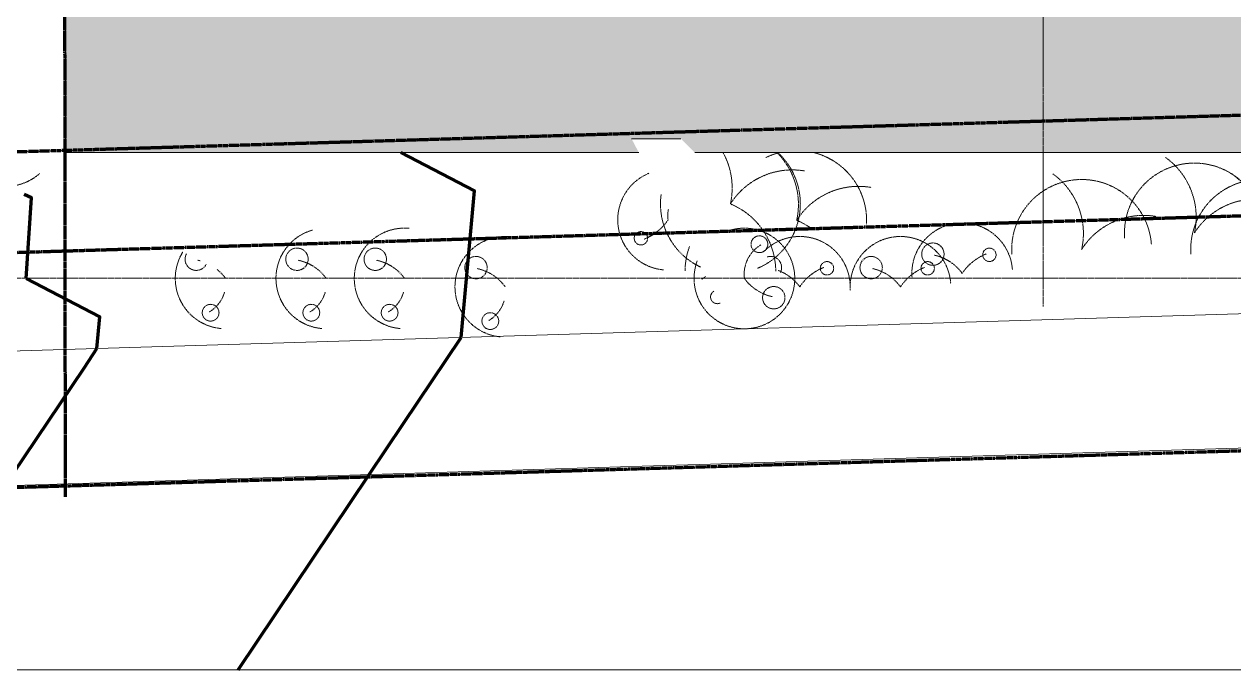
# Model space of a CAD drawing. Header units: inches. Extents: x -4294 to -464, y 9706 to 12475.
# Drawn here: x -3845.6 to -3413.1, y 9706.2 to 9937.1 of the extents above; entities that cross this region are included whole.
import ezdxf

# ---------------------------------------------------------------- set-up
doc = ezdxf.new("R2010")
doc.units = ezdxf.units.IN
doc.header["$MEASUREMENT"] = 0
for name, pattern in [('Aligning Line 1_8_', [0.25, 0.125, -0.125]), ('Dash', [0.25, 0.125, -0.125]), ('Double Dash 3_8_', [1, 0.375, -0.125, 0.125, -0.125, 0.125, -0.125]), ('Grid Line 1_2_', [0.875, 0.5, -0.125, 0.125, -0.125])]:
    doc.linetypes.add(name, pattern=pattern)
for name, color, linetype, lineweight in [('0-1', 7, 'Continuous', 5), ('0-4', 7, 'Continuous', 9), ('0-6', 147, 'Aligning Line 1_8_', 9), ('A-DETL-GENF-HDLN-1', 9, 'Dash', 9), ('A-FLOR-2', 50, 'Continuous', 13), ('A-FLOR-PATT-3', 7, 'Continuous', 9), ('C-PROP-LINE-1', 170, 'Double Dash 3_8_', 140), ('C-TOPO', 7, 'Continuous', 9), ('C-TOPO-MAJR-1', 130, 'Continuous', 70), ('G-ANNO-SYMB', 111, 'Aligning Line 1_8_', 9), ('G-ANNO-SYMB-1', 147, 'Aligning Line 1_8_', 9), ('S-GRID-1', 1, 'Grid Line 1_2_', 9)]:
    doc.layers.add(name, color=color, linetype=linetype, lineweight=lineweight)

# ---------------------------------------------------------------- blocks, each defined once
blk = doc.blocks.new('CTR - 1st Phase - Unit Layouts_rvt-1-FLOOR PLAN - 1ST FLOOR')
at = {"layer": 'G-ANNO-SYMB-1'}
blk.add_line((-1813.52, 9846.28), (-4009.53, 9846.28), dxfattribs=at)
blk = doc.blocks.new('lupin 26755 - lupin 26755-V246-FLOOR PLAN - 1ST FLOOR')
at = {"layer": 'A-DETL-GENF-HDLN-1'}
blk.add_circle((9.72, -6.62), 2.39, dxfattribs=at)
for centre, radius, start, end in [((0, 0), 18, 0, 41.6576), ((0, 0), 18, 233.0378, 0), ((-13.57, 9.88), 16.78, 300.2332, 323.9486), ((15.36, 10.23), 18.46, 213.6663, 248.3337), ((-10.49, -6.87), 4, 296.1088, 337), ((-10.49, -6.87), 4, 337, 10.5053)]:
    blk.add_arc(centre, radius, start, end, dxfattribs=at)
blk = doc.blocks.new('fountain grass 26747 - fountain grass 26747-V255-FLOOR PLAN - 1ST FLOOR')
at = {"layer": 'A-DETL-GENF-HDLN-1'}
for centre, radius, start, end in [((-25.61, 5.7), 26.24, 347.4534, 54.5466), ((0, 0), 25, 3.5162, 184.2531), ((22.14, -14.08), 26.24, 80.4534, 147.5466)]:
    blk.add_arc(centre, radius, start, end, dxfattribs=at)
blk = doc.blocks.new('lupin 26755 - lupin 26755-V256-FLOOR PLAN - 1ST FLOOR')
at = {"layer": 'A-DETL-GENF-HDLN-1'}
blk.add_circle((-5.36, -12.26), 3, dxfattribs=at)
for centre, radius, start, end in [((0, 0), 18, 148.3308, 264.7481), ((-10.49, 6.87), 4, 151.5714, 333.8498), ((-13.57, -9.88), 16.78, 74.4305, 77.9486), ((-13.57, -9.88), 16.78, 36.0514, 51.1126), ((-12.13, -1.52), 12.23, 300.9755, 343.6264)]:
    blk.add_arc(centre, radius, start, end, dxfattribs=at)
blk = doc.blocks.new('fountain grass 26747 - fountain grass 26747-V257-FLOOR PLAN - 1ST FLOOR')
at = {"layer": 'A-DETL-GENF-HDLN-1'}
for centre, radius, start, end in [((-25.61, 5.7), 26.24, 347.4534, 54.5466), ((0, 0), 25, 3.822, 184.253), ((22.14, -14.08), 26.24, 80.4534, 147.5466)]:
    blk.add_arc(centre, radius, start, end, dxfattribs=at)
blk = doc.blocks.new('lupin 26755 - lupin 26755-V258-FLOOR PLAN - 1ST FLOOR')
at = {"layer": 'A-DETL-GENF-HDLN-1'}
for centre, radius in [((-10.49, 6.87), 4), ((-5.36, -12.26), 3)]:
    blk.add_circle(centre, radius, dxfattribs=at)
for centre, radius, start, end in [((0, 0), 18, 106.1072, 264.748), ((-13.57, -9.88), 16.78, 36.0514, 77.9486), ((-12.13, -1.52), 12.23, 300.9755, 343.625)]:
    blk.add_arc(centre, radius, start, end, dxfattribs=at)
blk = doc.blocks.new('lupin 26755 - lupin 26755-V260-FLOOR PLAN - 1ST FLOOR')
at = {"layer": 'A-DETL-GENF-HDLN-1'}
for centre, radius in [((-10.49, 6.87), 4), ((-5.36, -12.26), 3)]:
    blk.add_circle(centre, radius, dxfattribs=at)
for centre, radius, start, end in [((0, 0), 18, 84.7315, 264.7479), ((-13.57, -9.88), 16.78, 36.0514, 77.9486), ((-12.13, -1.52), 12.23, 300.9755, 343.6238)]:
    blk.add_arc(centre, radius, start, end, dxfattribs=at)
blk = doc.blocks.new('lupin 26755 - lupin 26755-V262-FLOOR PLAN - 1ST FLOOR')
at = {"layer": 'A-DETL-GENF-HDLN-1'}
for centre, radius in [((-10.49, 6.87), 4), ((-5.36, -12.26), 3)]:
    blk.add_circle(centre, radius, dxfattribs=at)
for centre, radius, start, end in [((0, 0), 18, 84.7316, 264.4812), ((-13.57, -9.88), 16.78, 36.0514, 77.9486), ((-12.13, -1.52), 12.23, 300.9755, 343.6222)]:
    blk.add_arc(centre, radius, start, end, dxfattribs=at)
blk = doc.blocks.new('fountain grass 26747 - fountain grass 26747-V263-FLOOR PLAN - 1ST FLOOR')
at = {"layer": 'A-DETL-GENF-HDLN-1'}
for centre, radius, start, end in [((-25.61, 5.7), 26.24, 347.4534, 54.5466), ((0, 0), 25, 4.2531, 184.253), ((22.14, -14.08), 26.24, 80.4534, 147.5466)]:
    blk.add_arc(centre, radius, start, end, dxfattribs=at)
blk = doc.blocks.new('lupin 26755 - lupin 26755-V337-FLOOR PLAN - 1ST FLOOR')
at = {"layer": 'A-DETL-GENF-HDLN-1'}
blk.add_circle((9.72, 6.62), 2.39, dxfattribs=at)
for centre, radius, start, end in [((0, 0), 18, 4.2574, 134.6391), ((-10.49, 6.87), 4, 23, 107.9725), ((-13.57, -9.88), 16.78, 36.0514, 69.6009), ((-10.49, 6.87), 4, 333.6974, 23), ((15.36, -10.23), 18.46, 111.6663, 146.3337)]:
    blk.add_arc(centre, radius, start, end, dxfattribs=at)
blk = doc.blocks.new('lupin 26755 - lupin 26755-V338-FLOOR PLAN - 1ST FLOOR')
at = {"layer": 'A-DETL-GENF-HDLN-1'}
for centre, radius in [((-10.49, 6.87), 4), ((9.72, 6.62), 2.39)]:
    blk.add_circle(centre, radius, dxfattribs=at)
for centre, radius, start, end in [((0, 0), 18, 4.2574, 184.241), ((-13.57, -9.88), 16.78, 36.0514, 77.9486), ((15.36, -10.23), 18.46, 111.6663, 146.3337)]:
    blk.add_arc(centre, radius, start, end, dxfattribs=at)
blk = doc.blocks.new('fountain grass 26747 - fountain grass 26747-V339-FLOOR PLAN - 1ST FLOOR')
at = {"layer": 'A-DETL-GENF-HDLN-1'}
for centre, radius, start, end in [((-25.61, 5.7), 26.24, 347.4534, 28.8747), ((0, 0), 25, 360, 47.4227), ((22.14, -14.08), 26.24, 80.4534, 147.5466), ((0, 0), 25, 172.1785, 244.7113), ((-10.02, -24.25), 26.24, 0.4534, 67.5466), ((0, 0), 25, 292.8802, 360), ((10.02, -24.25), 26.24, 159.9416, 179.5466), ((-25.61, -5.7), 26.24, 305.4534, 309.7086)]:
    blk.add_arc(centre, radius, start, end, dxfattribs=at)
blk = doc.blocks.new('fountain grass 26747 - fountain grass 26747-V340-FLOOR PLAN - 1ST FLOOR')
at = {"layer": 'A-DETL-GENF-HDLN-1'}
for centre, radius, start, end in [((0, 0), 25, 103.885, 116.4706), ((-25.61, 5.7), 26.24, 347.4534, 44.8596), ((0, 0), 25, 360, 76.115), ((22.14, -14.08), 26.24, 80.4534, 147.5466), ((-10.02, -24.25), 26.24, 55.0996, 67.5466), ((0, 0), 25, 356.979, 360)]:
    blk.add_arc(centre, radius, start, end, dxfattribs=at)
blk = doc.blocks.new('lupin 26755 - lupin 26755-V341-FLOOR PLAN - 1ST FLOOR')
at = {"layer": 'A-DETL-GENF-HDLN-1'}
for centre, radius in [((-10.49, 6.87), 4), ((-5.36, -12.26), 3)]:
    blk.add_circle(centre, radius, dxfattribs=at)
for centre, radius, start, end in [((0, 0), 18, 360, 292.8808), ((9.72, 6.62), 2.39, 341, 115.9678), ((-13.57, -9.88), 16.78, 36.0514, 77.9486), ((9.72, 6.62), 2.39, 300.788, 341), ((-12.13, -1.52), 12.23, 300.9755, 7.1395), ((0, 0), 18, 339.6516, 360)]:
    blk.add_arc(centre, radius, start, end, dxfattribs=at)
blk = doc.blocks.new('lupin 26755 - lupin 26755-V342-FLOOR PLAN - 1ST FLOOR')
at = {"layer": 'A-DETL-GENF-HDLN-1'}
blk.add_circle((9.72, 6.62), 2.39, dxfattribs=at)
for centre, radius, start, end in [((0, 0), 18, 360, 84.7311), ((15.36, -10.23), 18.46, 111.6663, 146.3337), ((-12.13, -1.52), 12.23, 349.9973, 7.1395), ((0, 0), 18, 292.3977, 360)]:
    blk.add_arc(centre, radius, start, end, dxfattribs=at)
blk = doc.blocks.new('lupin 26755 - lupin 26755-V343-FLOOR PLAN - 1ST FLOOR')
at = {"layer": 'A-DETL-GENF-HDLN-1'}
for centre, radius in [((-10.49, 6.87), 4), ((9.72, 6.62), 2.39)]:
    blk.add_circle(centre, radius, dxfattribs=at)
for centre, radius, start, end in [((0, 0), 18, 4.2573, 184.2411), ((-13.57, -9.88), 16.78, 36.0514, 77.9486), ((15.36, -10.23), 18.46, 111.6663, 146.3337)]:
    blk.add_arc(centre, radius, start, end, dxfattribs=at)
blk = doc.blocks.new('CTR  - Topography_rvt-1-FLOOR PLAN - 1ST FLOOR')
at = {"layer": 'C-TOPO'}
for p, q in [((-3628.49, 9896.19), (-3628.55, 9896.19)), ((-3623.71, 9896.19), (-3628.49, 9896.19)), ((-3623.71, 9896.19), (-3619.83, 9896.19)), ((-3619.83, 9896.19), (-3610.82, 9896.19)), ((-3571.56, 9828.68), (-3329.12, 9836.08)), ((-3329.12, 9836.08), (-3571.56, 9828.68)), ((-3591.76, 9828.06), (-3855.76, 9820)), ((-3591.76, 9828.06), (-3855.76, 9820)), ((-3591.76, 9828.06), (-3587.12, 9828.2)), ((-3587.12, 9828.2), (-3591.76, 9828.06)), ((-3579.76, 9828.43), (-3587.12, 9828.2)), ((-3579.76, 9828.43), (-3587.12, 9828.2)), ((-3571.56, 9828.68), (-3579.76, 9828.43)), ((-3579.76, 9828.43), (-3571.56, 9828.68)), ((-2768.69, 9805.18), (-3518.6, 9782.27)), ((-2768.69, 9805.18), (-3518.6, 9782.27)), ((-3624.63, 9779.04), (-3849.28, 9772.18)), ((-3849.28, 9772.18), (-3624.63, 9779.04)), ((-3600.28, 9779.78), (-3624.63, 9779.04)), ((-3600.28, 9779.78), (-3624.63, 9779.04)), ((-3561.63, 9780.96), (-3600.28, 9779.78)), ((-3600.28, 9779.78), (-3561.63, 9780.96)), ((-3561.63, 9780.96), (-3518.6, 9782.27)), ((-3561.63, 9780.96), (-3518.6, 9782.27))]:
    blk.add_line(p, q, dxfattribs=at)
at = {"layer": 'C-TOPO-MAJR-1'}
blk.add_line((-3769.1, 9706.2), (-3722.27, 9776.05), dxfattribs=at)
at = {"layer": 'C-TOPO-MAJR-1', "flags": 128}
for points in [[(-3689.4, 9825.08), (-3684.57, 9877.57), (-3710.99, 9891.19)], [(-3844.97, 9846.15), (-3842.98, 9875.04), (-3845.63, 9876.27)], [(-3819.6, 9821.1), (-3818.55, 9832.52), (-3844.97, 9846.15)], [(-3722.27, 9776.05), (-3710.12, 9794.19), (-3689.4, 9825.08)], [(-3884.73, 9819.12), (-3879.81, 9805.19), (-3852.95, 9779.1), (-3849.81, 9776.04), (-3824.1, 9814.39), (-3819.6, 9821.1)]]:
    blk.add_lwpolyline(points, dxfattribs=at)
at = {"layer": '0-4'}
for name, p, rotation in [('lupin 26755 - lupin 26755-V246-FLOOR PLAN - 1ST FLOOR', (-3852.1, 9897.14), 270), ('lupin 26755 - lupin 26755-V342-FLOOR PLAN - 1ST FLOOR', (-3615.41, 9867.18), 180), ('lupin 26755 - lupin 26755-V341-FLOOR PLAN - 1ST FLOOR', (-3588.12, 9846.18), 180)]:
    blk.add_blockref(name, p, dxfattribs=dict(at, rotation=rotation))
for name, p in [('fountain grass 26747 - fountain grass 26747-V339-FLOOR PLAN - 1ST FLOOR', (-3593.13, 9872.86)), ('fountain grass 26747 - fountain grass 26747-V340-FLOOR PLAN - 1ST FLOOR', (-3569.44, 9866.98)), ('fountain grass 26747 - fountain grass 26747-V255-FLOOR PLAN - 1ST FLOOR', (-3427.24, 9862.46)), ('fountain grass 26747 - fountain grass 26747-V263-FLOOR PLAN - 1ST FLOOR', (-3467.55, 9856.59)), ('fountain grass 26747 - fountain grass 26747-V257-FLOOR PLAN - 1ST FLOOR', (-3403.55, 9856.59)), ('lupin 26755 - lupin 26755-V343-FLOOR PLAN - 1ST FLOOR', (-3510.25, 9848.02)), ('lupin 26755 - lupin 26755-V258-FLOOR PLAN - 1ST FLOOR', (-3737.61, 9846.2)), ('lupin 26755 - lupin 26755-V260-FLOOR PLAN - 1ST FLOOR', (-3709.61, 9846.2)), ('lupin 26755 - lupin 26755-V262-FLOOR PLAN - 1ST FLOOR', (-3673.61, 9843.2)), ('lupin 26755 - lupin 26755-V337-FLOOR PLAN - 1ST FLOOR', (-3568.32, 9843.2)), ('lupin 26755 - lupin 26755-V338-FLOOR PLAN - 1ST FLOOR', (-3532.32, 9843.2)), ('lupin 26755 - lupin 26755-V256-FLOOR PLAN - 1ST FLOOR', (-3773.61, 9846.2))]:
    blk.add_blockref(name, p, dxfattribs=at)
blk = doc.blocks.new('Family - ___-1878357-FLOOR PLAN - 1ST FLOOR')
at = {"layer": 'C-PROP-LINE-1'}
for p, q in [((-3867.12, 9890.98), (-720.76, 9985.17)), ((-3927.1, 9853.17), (-684.32, 9950.25)), ((-3987.01, 9767.34), (-599.29, 9868.76))]:
    blk.add_line(p, q, dxfattribs=at)
blk = doc.blocks.new('Family - ___-1878392-FLOOR PLAN - 1ST FLOOR')
at = {"layer": 'C-PROP-LINE-1'}
blk.add_line((-3833.41, 12088.69), (-3830.99, 9768.08), dxfattribs=at)
blk = doc.blocks.new('CTR - 1st Phase - Shell_rvt-1-FLOOR PLAN - 1ST FLOOR')
at = {"layer": 'A-FLOR-PATT-3'}
h = blk.add_hatch(dxfattribs=at)
h.set_pattern_fill('FP_23', color=256, style=0, pattern_type=2)
h.set_pattern_definition([(0, (0, 2.778), (19.2, 4.799), [1.584, -12.816, 1.584, -12.816, -76.8]), (0, (0, 2.778), (19.2, 4.799), [-28.8, 1.584, -27.216, 1.584, -12.816, -33.6]), (0, (0, 2.778), (19.2, 4.799), [-72, 1.584, -8.016, 1.584, -22.416]), (120.003, (7.2, 5.178), (-13.7571668, 14.2261014), [1.584, -12.815, 1.584, -12.815, -76.792]), (120.003, (7.2, 5.178), (-13.7571668, 14.2261014), [-28.797, 1.584, -27.213, 1.584, -12.815, -33.597]), (120.003, (7.2, 5.178), (-13.7571668, 14.2261014), [-71.993, 1.584, -8.015, 1.584, -22.414]), (239.997, (9.6, 14.777), (-5.4425742, -19.0248047), [1.584, -12.815, 1.584, -12.815, -76.792]), (239.997, (9.6, 14.777), (-5.4425742, -19.0248047), [-28.797, 1.584, -27.213, 1.584, -12.815, -33.597]), (239.997, (9.6, 14.777), (-5.4425742, -19.0248047), [-71.993, 1.584, -8.015, 1.584, -22.414])])
h.paths.add_polyline_path([(-3585.95, 9891.19), (-3329.12, 9891.19), (-3329.12, 10010.09), (-3367.4, 10010.09), (-3367.4, 10009.59), (-3405.42, 10009.59), (-3405.42, 10010.09), (-3559.71, 10010.09), (-3559.71, 10009.59), (-3597.74, 10009.59), (-3597.74, 10010.09), (-3598.11, 10010.09), (-3598.11, 10009.59), (-3636.14, 10009.59), (-3636.14, 10010.09), (-3636.51, 10010.09), (-3636.51, 10009.59), (-3674.54, 10009.59), (-3674.54, 10010.09), (-3770.72, 10010.09), (-3770.72, 10009.59), (-3808.75, 10009.59), (-3808.75, 10010.09), (-3830.82, 10010.09), (-3830.8, 9976.31), (-3829.32, 9976.31), (-3829.32, 9972.06), (-3830.93, 9972.06), (-3830.8, 9891.19), (-3625.86, 9891.19), (-3628.49, 9896.19), (-3610.82, 9896.19), (-3605.8, 9891.19), (-3591.76, 9891.19)], flags=0)
h.paths.add_polyline_path([(-2788.23, 9891.19), (-2695.52, 9891.19), (-2695.52, 9954.99), (-2887.52, 9954.99), (-2887.52, 9891.19)], flags=0)
h.paths.add_polyline_path([(-2945.12, 9891.19), (-2945.12, 9895.26), (-3139.25, 9895.26), (-3139.25, 9954.99), (-3271.52, 9954.99), (-3271.52, 9891.19), (-2947.25, 9891.19)], flags=0)
h.paths.add_polyline_path([(-1938.32, 9891.19), (-1933.32, 9891.19), (-1933.32, 9897.39), (-1941.22, 9897.39), (-1941.22, 10011.59), (-2097.82, 10011.59), (-2097.82, 10010.09), (-2061.92, 10010.09), (-2061.92, 9974.19), (-2059.8, 9974.19), (-2059.8, 9896.19), (-1938.32, 9896.19), (-1938.32, 9892.04)], flags=0)
h.paths.add_polyline_path([(-2442.6, 9896.19), (-2255.96, 9896.19), (-2255.96, 9954.99), (-2369.12, 9954.99), (-2369.12, 10010.09), (-2407.71, 10010.09), (-2407.71, 10009.59), (-2442.6, 10009.59), (-2442.6, 9896.19)], flags=0)
h.paths.add_polyline_path([(-3439.32, 9999.84), (-3439.32, 10000.59), (-3442.34, 10000.59), (-3442.36, 10001.83), (-3442.4, 10002.09), (-3442.4, 10003.59), (-3446.15, 10003.59), (-3446.18, 10001.83), (-3446.21, 10001.68), (-3446.21, 10000.59), (-3447.97, 10000.59), (-3447.97, 9999.84), (-3451.82, 9999.84), (-3451.82, 10000.59), (-3454.84, 10000.59), (-3454.86, 10001.83), (-3454.9, 10002.09), (-3454.9, 10003.59), (-3459.52, 10003.62), (-3459.52, 10005.59), (-3454.9, 10005.59), (-3454.86, 10007.35), (-3454.84, 10007.54), (-3454.84, 10008.59), (-3446.21, 10008.59), (-3446.16, 10007.2), (-3446.15, 10007.09), (-3446.15, 10005.59), (-3442.4, 10005.59), (-3442.36, 10007.35), (-3442.34, 10007.54), (-3442.34, 10008.59), (-3433.71, 10008.59), (-3433.66, 10007.2), (-3433.65, 10007.09), (-3433.65, 10005.59), (-3429.02, 10005.55), (-3429.02, 10003.59), (-3433.65, 10003.59), (-3433.68, 10001.83), (-3433.71, 10001.68), (-3433.71, 10000.59), (-3435.47, 10000.59), (-3435.47, 9999.84), (-3435.99, 9999.84)], flags=0)
at = {"layer": 'A-FLOR-2'}
for p, q in [((-3830.8, 9891.19), (-3830.93, 9972.06)), ((-3625.86, 9891.19), (-3830.8, 9891.19)), ((-3329.12, 9891.19), (-3605.8, 9891.19))]:
    blk.add_line(p, q, dxfattribs=at)
at = {"layer": 'G-ANNO-SYMB-1'}
for p, q in [((-583.07, 9706.24), (-4111.32, 9706.24)), ((-1910.96, 9706.24), (-4071.96, 9706.24))]:
    blk.add_line(p, q, dxfattribs=at)
at = {"layer": 'S-GRID-1'}
blk.add_line((-3481.32, 9836.18), (-3481.32, 12413.74), dxfattribs=at)
at = {"layer": '0-6'}
for name in ['Family - ___-1878357-FLOOR PLAN - 1ST FLOOR', 'Family - ___-1878392-FLOOR PLAN - 1ST FLOOR']:
    blk.add_blockref(name, (0, 0), dxfattribs=at)

msp = doc.modelspace()

# ---------------------------------------------------------------- linework, layer by layer
at = {"layer": 'G-ANNO-SYMB'}
msp.add_line((-1875.49837, 9706.24032), (-4111.31955, 9706.24032), dxfattribs=at)

# ---------------------------------------------------------------- block references
at = {"layer": '0-1'}
for name in ['CTR - 1st Phase - Shell_rvt-1-FLOOR PLAN - 1ST FLOOR', 'CTR  - Topography_rvt-1-FLOOR PLAN - 1ST FLOOR', 'CTR - 1st Phase - Unit Layouts_rvt-1-FLOOR PLAN - 1ST FLOOR']:
    msp.add_blockref(name, (0, 0), dxfattribs=at)

doc.saveas('drawing.dxf')
